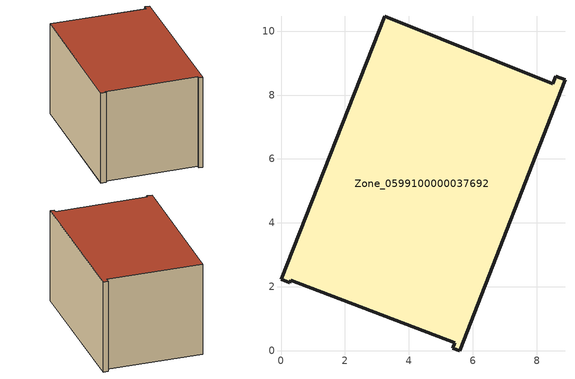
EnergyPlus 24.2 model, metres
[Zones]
Zone_0599100000037692
 floor ground (C_G): 5.43,0.25 0.31,2.21 0.28,2.12 0,2.23 3.24,10.47 8.5,8.36 8.59,8.59 8.88,8.47 5.59,0 5.37,0.09 z0
 wall outside (C_F): 5.59,0 8.88,8.47 8.59,8.59 8.5,8.36 3.24,10.47 0,2.23 0.28,2.12 0.31,2.21 5.43,0.25 5.37,0.09 5.59,0 z0:5.68
 roof outside (C_R): 0.31,2.21 5.43,0.25 5.37,0.09 5.59,0 8.88,8.47 8.59,8.59 8.5,8.36 3.24,10.47 0,2.23 0.28,2.12 z5.68
[BUILDING]
Pand.0599100000037692: North Axis=0; Terrain=City; Loads Convergence Tolerance Value=0.04; Temperature Convergence Tolerance Value=0.4; Solar Distribution=FullExterior; Maximum Number of Warmup Days=25; Minimum Number of Warmup Days=1
[Site:Location]
Rotterdam.The.Hague.AP_ZH_NLD Design_Conditions: Latitude=51.96; Longitude=4.45; Time Zone=1; Elevation=-4.5
[SITE:GROUNDTEMPERATURE:BUILDINGSURFACE]
18, 18, 18, 18, 18, 18, 18, 18, 18, 18, 18, 18
[MATERIAL] Thermal Absorptance=0.9; Solar Absorptance=0.7; Visible Absorptance=0.7
Name | Roughness | Thickness | Conductivity | Density | Specific Heat
G.TI.1975-1991 | MediumSmooth | 0.15 | 0.288461 | 540 | 1210
F.TI.1975-1991 | Rough | 0.3 | 0.230769 | 1920 | 840
R.TI.1975-1991 | MediumRough | 0.2 | 0.153846 | 1500 | 1000
[CONSTRUCTION]
C_G: G.TI.1975-1991
C_F: F.TI.1975-1991
C_R: R.TI.1975-1991
[ZONE]
Zone_0599100000037692: Type=1; Multiplier=1; Ceiling Height=Autocalculate; Volume=Autocalculate; Floor Area=autocalculate; Part of Total Floor Area=Yes
[ZONEINFILTRATION:DESIGNFLOWRATE]
Infil_Zone_0599100000037692: Zone or ZoneList or Space or SpaceList=Zone_0599100000037692; Schedule=AlwaysOn; Design Flow Rate Calculation Method=Flow/Area; Flow Rate per Floor Area=0.003; Constant Term Coefficient=1; Temperature Term Coefficient=0; Velocity Term Coefficient=0; Velocity Squared Term Coefficient=0
[HVACTEMPLATE:ZONE:IDEALLOADSAIRSYSTEM]
Zone_0599100000037692: Maximum Heating Supply Air Temperature=50; Minimum Cooling Supply Air Temperature=13; Maximum Heating Supply Air Humidity Ratio=0.0156; Minimum Cooling Supply Air Humidity Ratio=0.0077; Heating Limit=NoLimit; Cooling Limit=NoLimit; Dehumidification Control Type=ConstantSensibleHeatRatio; Cooling Sensible Heat Ratio=0.7; Dehumidification Setpoint=60; Humidification Control Type=None; Humidification Setpoint=30; Outdoor Air Method=None; Outdoor Air Flow Rate per Person=0.00944; Outdoor Air Flow Rate per Zone Floor Area=0; Outdoor Air Flow Rate per Zone=0; Demand Controlled Ventilation Type=None; Outdoor Air Economizer Type=NoEconomizer; Heat Recovery Type=None; Sensible Heat Recovery Effectiveness=0.7; Latent Heat Recovery Effectiveness=0.65
[ZONECONTROL:THERMOSTAT]
ThermostatControl_Zone_0599100000037692: Zone or ZoneList=Zone_0599100000037692; Control Type Schedule=DualSetpointControlType; Control 1=Thermostat_Zone_0599100000037692; Temperature Difference Between Cutout And Setpoint=0
[THERMOSTATSETPOINT:DUALSETPOINT]
Thermostat_Zone_0599100000037692: Heating Setpoint Temperature Schedule=HeatingSetpoint_Zone_0599100000037692; Cooling Setpoint Temperature Schedule=CoolingSetpoint_Zone_0599100000037692
[SCHEDULE:COMPACT]
HeatingSetpoint_Zone_0599100000037692: Through: 12/31, For: AllDays, Until: 24:00, 21
CoolingSetpoint_Zone_0599100000037692: Through: 12/31, For: AllDays, Until: 24:00, 24
DualSetpointControlType: Through: 12/31, For: AllDays, Until: 24:00, 4
AlwaysOn: Through: 12/31, For: AllDays, Until: 24:00, 1
